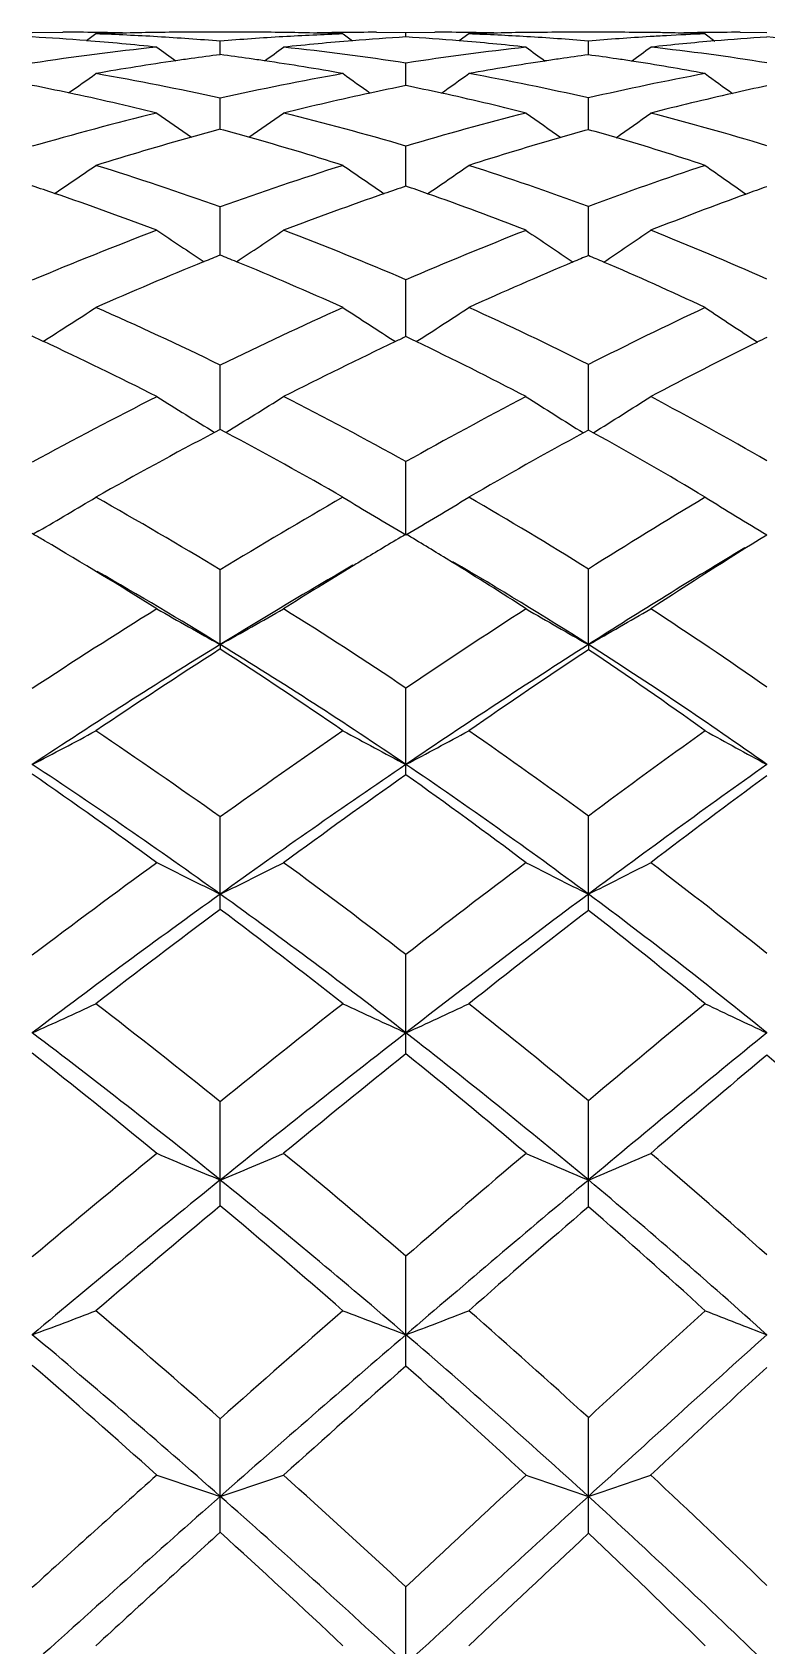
# Model space of a CAD drawing. Header units: millimetres. Extents: x 13495 to 14291, y -4366 to -3315.
# Drawn here: x 13905.293 to 13906.508, y -3553.658 to -3550.988 of the extents above; entities that cross this region are included whole.
import ezdxf

# ---------------------------------------------------------------- set-up
doc = ezdxf.new("R2010")
doc.units = ezdxf.units.MM
doc.header["$LTSCALE"] = 0.1
doc.layers.add('1', color=7, linetype='Continuous')

msp = doc.modelspace()

# ---------------------------------------------------------------- linework, layer by layer
at = {"layer": '1', "color": 7, "linetype": 'Continuous'}
for p, q in [((13905.2932, -3550.9883), (13905.344, -3550.988)), ((13905.3986, -3550.9908), (13905.3829, -3551.002)), ((13905.6539, -3550.988), (13905.5542, -3550.988)), ((13905.8074, -3550.9908), (13905.823, -3551.0021)), ((13905.8629, -3550.988), (13905.9114, -3550.9883)), ((13905.9114, -3550.9883), (13905.9595, -3550.988)), ((13905.9114, -3550.9958), (13905.9114, -3550.9883)), ((13906.0155, -3550.9908), (13905.9998, -3551.0022)), ((13906.2593, -3550.988), (13906.1668, -3550.988)), ((13906.4066, -3550.9908), (13906.4224, -3551.0025)), ((13906.4644, -3550.988), (13906.5084, -3550.9883)), ((13905.6043, -3551.025), (13905.6042, -3551.0028)), ((13906.2134, -3551.0253), (13906.2133, -3551.0027)), ((13905.9115, -3551.0693), (13905.9114, -3551.039)), ((13905.9115, -3551.0763), (13905.9115, -3551.0693)), ((13905.6043, -3551.1487), (13905.6042, -3551.0972)), ((13906.2134, -3551.1492), (13906.2133, -3551.0967)), ((13905.9115, -3551.2426), (13905.9114, -3551.1764)), ((13905.6043, -3551.3491), (13905.6042, -3551.277)), ((13906.2134, -3551.3488), (13906.2133, -3551.2763)), ((13905.6043, -3551.3567), (13905.6043, -3551.3491)), ((13906.2134, -3551.3576), (13906.2134, -3551.3488)), ((13905.9115, -3551.4916), (13905.9114, -3551.3976)), ((13905.6043, -3551.6452), (13905.6042, -3551.5388)), ((13906.2134, -3551.6462), (13906.2133, -3551.5379)), ((13905.6042, -3551.6452), (13905.595, -3551.6502)), ((13905.6135, -3551.6502), (13905.6042, -3551.6452)), ((13905.6135, -3551.6502), (13905.6042, -3551.6452)), ((13906.2133, -3551.6462), (13906.2052, -3551.6507)), ((13906.2215, -3551.6508), (13906.2133, -3551.6462)), ((13906.2215, -3551.6508), (13906.2133, -3551.6462)), ((13905.9115, -3551.8195), (13905.9114, -3551.6984)), ((13905.2949, -3551.8186), (13905.2932, -3551.8176)), ((13905.3041, -3551.8132), (13905.2949, -3551.8186)), ((13905.6043, -3552.0011), (13905.6042, -3551.8774)), ((13905.9885, -3551.8652), (13905.978, -3551.8588)), ((13905.9885, -3551.8653), (13905.978, -3551.8588)), ((13906.2134, -3552.0011), (13906.2133, -3551.8763)), ((13905.6043, -3552.0011), (13905.6042, -3552.0085)), ((13906.2134, -3552.0011), (13906.2133, -3552.0097)), ((13905.9115, -3552.1996), (13905.9114, -3552.0731)), ((13905.6043, -3552.4142), (13905.6042, -3552.2864)), ((13906.2134, -3552.4142), (13906.2133, -3552.285)), ((13905.9115, -3552.6437), (13905.9114, -3552.5141)), ((13905.6043, -3552.8871), (13905.6042, -3552.7576)), ((13906.2134, -3552.8871), (13906.2133, -3552.7561)), ((13905.9115, -3553.1431), (13905.9114, -3553.0131)), ((13905.6043, -3553.4106), (13905.6042, -3553.282)), ((13906.2134, -3553.4106), (13906.2133, -3553.2803)), ((13905.9115, -3553.6882), (13905.9114, -3553.5602))]:
    msp.add_line(p, q, dxfattribs=at)
for centre, radius, start, end in [((13905.0332, -3555.4184), 4.4303, 85.4721, 86.6348), ((13905.344, -3555.4043), 4.4163, 89.2917, 90.0002), ((13905.3442, -3555.3849), 4.3969, 88.6336, 89.2917), ((13905.555, -3555.443), 4.455, 91.3628, 92.0129), ((13905.2434, -3555.4086), 4.4206, 86.6666, 87.9881), ((13905.5546, -3555.4225), 4.4345, 90.7129, 91.3629), ((13905.5543, -3555.398), 4.41, 90.0004, 90.7129), ((13905.2448, -3555.3844), 4.3963, 85.3099, 86.6663), ((13905.9682, -3555.4178), 4.43, 93.3666, 94.7131), ((13905.6539, -3555.2974), 4.3094, 89.2666, 90.0004), ((13905.9633, -3555.3347), 4.3467, 92.0562, 93.3664), ((13905.6543, -3555.2666), 4.2786, 88.6068, 89.2665), ((13905.8634, -3555.3252), 4.3372, 90.7404, 91.3875), ((13905.655, -3555.2389), 4.2509, 87.9462, 88.6067), ((13905.8629, -3555.2904), 4.3023, 90.0005, 90.7405), ((13906.1761, -3555.3804), 4.3926, 93.4541, 94.6101), ((13905.66, -3555.1389), 4.1507, 85.3048, 86.5277), ((13905.9596, -3555.1509), 4.1629, 89.2292, 90.0006), ((13906.1684, -3555.2281), 4.2401, 91.4236, 92.0666), ((13905.8659, -3555.1418), 4.1537, 86.613, 87.9356), ((13905.9601, -3555.1101), 4.122, 88.5684, 89.229), ((13906.1674, -3555.1877), 4.1997, 90.7802, 91.4236), ((13906.1668, -3555.1426), 4.1545, 90.0007, 90.7804), ((13905.8696, -3555.0789), 4.0907, 85.1806, 86.6132), ((13906.5647, -3555.1304), 4.1426, 93.4495, 94.8651), ((13906.2594, -3554.9652), 3.9771, 89.1774, 90.0011), ((13906.5597, -3555.0523), 4.0644, 93.0628, 93.4464), ((13906.26, -3554.9227), 3.9347, 88.7968, 89.1766), ((13906.2604, -3554.9011), 3.9131, 88.5157, 88.7967), ((13906.5566, -3554.9924), 4.0044, 92.1472, 93.0641), ((13906.4655, -3555.0281), 4.04, 91.2013, 91.4719), ((13906.2611, -3554.8745), 3.8865, 87.8549, 88.5161), ((13906.465, -3555.0037), 4.0157, 90.834, 91.2014), ((13906.4645, -3554.9594), 3.9713, 90.001, 90.8349), ((13906.7683, -3555.078), 4.0903, 93.643, 94.8518), ((13906.2698, -3554.7106), 3.7224, 84.9954, 86.3235), ((13905.9897, -3555.6342), 4.6475, 96.0555, 98.6186), ((13905.0346, -3555.4011), 4.4129, 83.9537, 85.4728), ((13912.2595, -3541.6184), 11.5738, 234.26138, 234.45285), ((13906.2018, -3555.631), 4.6445, 97.392, 97.9884), ((13905.0383, -3555.3686), 4.3803, 81.9439, 82.5769), ((13899.4562, -3542.3398), 10.6919, 305.58256, 305.79031), ((13906.1834, -3555.4704), 4.4828, 94.6111, 96.0741), ((13905.2507, -3555.3236), 4.3352, 81.2337, 83.931), ((13906.5975, -3555.4532), 4.4671, 96.2617, 98.8344), ((13905.6646, -3555.0839), 4.0955, 83.7529, 85.3053), ((13913.2882, -3541.1911), 12.165, 233.83938, 234.02258), ((13906.8083, -3555.4474), 4.4619, 97.6625, 98.2672), ((13905.6756, -3554.9895), 4.0004, 81.5992, 82.275), ((13900.0486, -3542.4654), 10.5991, 306.04185, 306.25311), ((13906.7793, -3555.2057), 4.2185, 94.8535, 96.2992), ((13905.8854, -3554.9245), 3.9355, 80.8911, 83.712), ((13906.2174, -3555.7379), 4.7526, 98.3057, 99.9207), ((13906.2071, -3555.6693), 4.6832, 97.988, 98.303), ((13905.0389, -3555.3642), 4.3758, 81.6077, 81.9438), ((13905.0407, -3555.3526), 4.3641, 79.8819, 81.6081), ((13906.8309, -3555.5968), 4.613, 98.5925, 100.1809), ((13906.8148, -3555.4927), 4.5077, 98.2667, 98.5878), ((13905.6797, -3554.9615), 3.9722, 81.2363, 81.5988), ((13905.6848, -3554.9288), 3.9391, 79.4414, 81.2371), ((13904.3831, -3555.6701), 4.6834, 78.0446, 78.7944), ((13899.1343, -3542.2379), 10.817, 305.0945, 305.38825), ((13904.5989, -3555.6291), 4.642, 77.4922, 80.0803), ((13906.6631, -3555.8459), 4.8653, 100.1303, 102.5702), ((13912.6827, -3541.471), 11.7962, 234.3493, 234.61893), ((13906.882, -3555.869), 4.89, 101.4485, 102.1533), ((13905.0471, -3555.3186), 4.3294, 77.6884, 78.4843), ((13899.8109, -3542.4298), 10.6262, 305.42504, 305.72507), ((13905.262, -3555.2556), 4.2663, 77.115, 79.8263), ((13907.2601, -3555.6276), 4.6502, 100.5756, 103.0084), ((13913.7877, -3540.9697), 12.4989, 233.80474, 234.06052), ((13907.4805, -3555.6601), 4.6853, 101.9746, 102.6848), ((13904.3763, -3555.7023), 4.7163, 76.2236, 78.0447), ((13906.9121, -3556.0067), 5.0309, 102.158, 103.8351), ((13905.0499, -3555.306), 4.3166, 75.7796, 77.6887), ((13907.5206, -3555.8356), 4.8652, 102.6918, 104.3301), ((13906.7584, -3556.2528), 5.2833, 103.7867, 106.1012), ((13912.1178, -3541.6948), 11.5182, 234.92825, 235.27647), ((13899.5601, -3542.38), 10.6877, 304.74687, 305.1226), ((13904.5878, -3555.676), 4.6903, 73.6083, 76.1691), ((13907.3933, -3556.1791), 5.2176, 104.2352, 106.4997), ((13913.142, -3541.26), 12.1119, 234.50985, 234.84165), ((13900.1474, -3542.499), 10.6023, 305.20129, 305.58125), ((13905.2777, -3555.1909), 4.1996, 72.9594, 75.6803), ((13907.0202, -3556.4183), 5.4565, 105.5562, 107.2889), ((13906.9782, -3556.2688), 5.3013, 105.0209, 105.5519), ((13904.3656, -3555.7449), 4.7602, 74.3259, 74.9175), ((13907.6189, -3556.2094), 5.2518, 105.5239, 106.0434), ((13905.0537, -3555.2894), 4.2995, 73.7178, 74.3528), ((13904.3578, -3555.7722), 4.7886, 72.3794, 74.3245), ((13907.6723, -3556.3926), 5.4426, 106.0505, 107.7224), ((13905.0602, -3555.2666), 4.2758, 71.6459, 73.7158), ((13899.3209, -3542.3492), 10.7434, 304.01052, 304.45167), ((13903.8441, -3556.2027), 5.2307, 70.3363, 72.7117), ((13907.5637, -3556.7344), 5.7985, 107.63141, 109.75041), ((13912.5251, -3541.5103), 11.7974, 235.28979, 235.6914), ((13899.9571, -3542.4858), 10.6201, 304.33654, 304.78328), ((13904.5736, -3555.7221), 4.7385, 69.7548, 72.2841), ((13908.2128, -3556.648), 5.7318, 108.36833, 110.41655), ((13913.6345, -3540.9803), 12.5242, 234.75187, 235.1308), ((13903.6235, -3556.2481), 5.277, 71.1307, 71.5543), ((13903.5943, -3556.3331), 5.3669, 69.2082, 71.1288), ((13907.864, -3556.9667), 6.0479, 109.19533, 110.87377), ((13907.7981, -3556.7796), 5.8495, 108.81584, 109.18794), ((13904.3461, -3555.8088), 4.827, 70.6259, 71.0774), ((13904.3373, -3555.8333), 4.853, 68.5721, 70.6242), ((13908.5438, -3556.947), 6.0558, 109.98218, 111.58084), ((13908.4631, -3556.7279), 5.8223, 109.61628, 109.97212), ((13907.7733, -3557.3016), 6.4032, 110.80027, 112.78731), ((13911.918, -3541.7484), 11.5209, 236.14293, 236.60955), ((13899.7313, -3542.4221), 10.7159, 303.40477, 303.90674), ((13903.7875, -3556.3559), 5.3941, 66.8115, 69.1304), ((13908.4983, -3557.3969), 6.5332, 111.43965, 113.32548), ((13912.9343, -3541.3003), 12.1193, 235.73144, 236.17491), ((13900.2692, -3542.4695), 10.7157, 303.85438, 304.35658), ((13904.5603, -3555.7579), 4.7767, 65.93, 68.4287), ((13908.0855, -3557.5287), 6.6521, 112.14892, 113.82356), ((13907.9978, -3557.3152), 6.4212, 111.88582, 112.14263), ((13903.5516, -3556.4444), 5.4861, 67.7274, 68.0284), ((13903.5245, -3556.5098), 5.5569, 65.7436, 67.7238), ((13908.8486, -3557.6929), 6.8616, 112.81424, 114.38588), ((13908.7489, -3557.4585), 6.6069, 112.56745, 112.80551), ((13904.3093, -3555.9008), 4.9261, 66.9418, 67.2621), ((13904.3118, -3555.8939), 4.9188, 64.7945, 66.9378), ((13899.5462, -3542.4169), 10.7577, 302.40457, 302.95721), ((13902.8894, -3557.1265), 6.2124, 64.08684, 66.17762), ((13908.8218, -3558.1309), 7.3354, 114.26396, 116.01664), ((13912.2841, -3541.5499), 11.8251, 236.78956, 237.29163), ((13900.1675, -3542.5344), 10.657, 302.72411, 303.28154), ((13903.7246, -3556.4985), 5.55, 63.3574, 65.6201), ((13909.6252, -3558.2787), 7.5551, 115.21518, 116.84638), ((13913.3535, -3541.0419), 12.5081, 236.26239, 236.73654), ((13902.6692, -3557.1648), 6.2511, 64.99834, 65.1803), ((13902.603, -3557.3056), 6.4068, 63.12287, 64.99439), ((13909.1994, -3558.4487), 7.6949, 115.43697, 116.97441), ((13909.0849, -3558.2105), 7.4306, 115.28269, 115.42868), ((13903.4809, -3556.6062), 5.6627, 64.3897, 64.582), ((13903.4538, -3556.6619), 5.7246, 62.3518, 64.386), ((13910.0733, -3558.7077), 8.0475, 116.41739, 117.82922), ((13909.9459, -3558.4543), 7.7639, 116.27952, 116.4072), ((13909.1903, -3558.8716), 8.1627, 116.88253, 118.51716), ((13911.6713, -3541.7415), 11.6234, 237.92761, 238.48196), ((13899.972, -3542.4528), 10.7897, 301.52395, 302.12119), ((13902.7689, -3557.3688), 6.483, 61.00443, 63.02976), ((13910.1301, -3559.262), 8.6605, 117.65583, 119.15128), ((13912.6513, -3541.3129), 12.183, 237.52688, 238.05461), ((13900.5479, -3542.5572), 10.7184, 301.96082, 302.56084), ((13903.6664, -3556.6128), 5.6782, 59.9651, 62.1788), ((13909.5712, -3559.1659), 8.5028, 117.8813, 119.38945), ((13902.4625, -3557.5763), 6.7118, 60.10919, 62.00032), ((13910.5914, -3559.671), 9.1413, 118.67343, 120.03747), ((13903.3753, -3556.806), 5.8888, 59.01865, 61.09669), ((13899.7922, -3542.3824), 10.9234, 300.3041, 300.87981), ((13901.6415, -3558.4284), 7.6562, 58.83029, 60.61259), ((13910.6594, -3560.1971), 9.7351, 119.89488, 121.28368), ((13911.9926, -3541.5142), 11.9658, 238.87478, 239.45564), ((13900.4343, -3542.5395), 10.7759, 300.54962, 301.194), ((13902.645, -3557.5876), 6.7344, 58.0041, 59.96773), ((13911.8377, -3560.8009), 10.549, 120.98699, 122.21949), ((13913.0177, -3541.0257), 12.6046, 238.36528, 238.90829), ((13901.4143, -3558.4774), 7.7071, 59.60635, 59.76805), ((13911.0325, -3560.4289), 10.0182, 120.74201, 121.19021), ((13902.3645, -3557.7459), 6.9077, 58.45827, 59.10431), ((13912.4972, -3561.4518), 11.3419, 121.87169, 123.02101), ((13901.3017, -3558.6686), 7.929, 58.03406, 59.60306), ((13912.1636, -3561.3435), 11.0763, 120.91953, 122.49281), ((13901.4748, -3558.7176), 7.8844, 58.41579, 60.13522), ((13910.9228, -3560.6493), 10.1527, 120.14854, 121.59077), ((13911.2382, -3560.767), 10.414, 121.32353, 122.06829), ((13911.1064, -3560.5512), 10.1612, 121.18954, 121.32138), ((13902.3126, -3557.8299), 7.0065, 57.1783, 58.35548), ((13902.4908, -3557.8496), 6.9328, 57.5228, 59.69459), ((13911.2351, -3561.1318), 10.8329, 121.96993, 123.26467), ((13911.3791, -3541.6299), 11.8706, 240.30915, 240.89025), ((13900.2523, -3542.3899), 11.0008, 299.11121, 299.7378), ((13901.4507, -3558.7384), 8.0202, 56.20785, 57.9303), ((13912.6519, -3562.0817), 12.0667, 122.82814, 123.95891), ((13912.3306, -3541.2002), 12.4129, 239.92586, 240.47476), ((13900.8735, -3542.5754), 10.8333, 299.53269, 300.16083), ((13902.5392, -3557.7552), 6.9326, 55.07145, 56.98489), ((13911.3946, -3561.4154), 11.0525, 121.59352, 123.5065), ((13911.718, -3561.521), 11.3078, 122.72921, 123.97681), ((13901.0881, -3559.0051), 8.3275, 55.47932, 57.15887), ((13901.3153, -3558.9751), 8.1873, 55.84885, 58.40894), ((13912.9062, -3562.5082), 12.4576, 122.49616, 124.15819), ((13913.3091, -3562.6863), 12.8195, 123.6085, 124.67665), ((13902.1927, -3558.0091), 7.2221, 54.30471, 56.17116), ((13902.399, -3557.9905), 7.1009, 54.63765, 57.50811), ((13900.0411, -3542.1487), 11.3405, 297.58939, 298.19138), ((13899.9922, -3560.1667), 9.6744, 54.54343, 56.02528), ((13913.4499, -3563.2546), 13.4854, 124.5223, 125.57652), ((13911.676, -3541.3016), 12.3287, 241.57441, 242.12343), ((13900.7203, -3542.3875), 11.1007, 297.88144, 298.49056), ((13901.2663, -3559.0095), 8.3482, 53.65932, 55.32701), ((13915.5284, -3564.8391), 15.6325, 125.69802, 126.57512), ((13912.6684, -3540.8041), 12.9538, 241.09243, 241.60654), ((13899.8758, -3560.3862), 9.8168, 54.30016, 56.50568), ((13913.7116, -3563.6965), 13.8931, 124.15497, 125.70041), ((13904.1945, -3552.1999), 1.717, 359.4411, 0.0078), ((13901.1403, -3559.2338), 8.4997, 53.3543, 55.85131), ((13916.0157, -3565.5886), 16.421, 125.37721, 126.6504), ((13899.6032, -3560.4484), 10.0077, 53.90225, 55.34999), ((13914.1623, -3563.9084), 14.3099, 125.21049, 126.20835), ((13900.897, -3559.2793), 8.6617, 52.99607, 54.62572), ((13916.6437, -3565.9634), 17.0777, 126.4043, 127.20881), ((13914.2932, -3564.4219), 14.9255, 126.09877, 127.08458), ((13911.0662, -3541.2868), 12.3955, 243.31444, 243.85578), ((13900.5431, -3542.1036), 11.4858, 296.14534, 296.7291), ((13899.739, -3560.5174), 10.107, 52.35923, 53.79423), ((13916.7999, -3566.5447), 17.76, 127.00585, 127.81339), ((13911.9909, -3540.8419), 12.9343, 242.95711, 243.46918), ((13901.171, -3542.3176), 11.2857, 296.53822, 297.1243), ((13901.1246, -3559.2008), 8.5862, 51.16842, 52.79471), ((13914.4758, -3564.7615), 15.204, 125.69709, 127.15388), ((13900.0935, -3552.4139), 5.5108, 359.7337, 359.9972), ((13899.5967, -3560.7757), 10.296, 52.1694, 54.30367), ((13917.181, -3567.1544), 18.3729, 126.65126, 127.83404), ((13903.0893, -3552.4139), 3.1242, 359.504, 359.9951), ((13900.975, -3559.4547), 8.7756, 50.90797, 53.34933), ((13914.9489, -3564.975), 15.6353, 126.70302, 127.64891), ((13899.2995, -3560.8605), 10.5197, 51.7831, 53.178), ((13917.8529, -3567.5426), 19.0667, 127.62331, 128.3776), ((13900.7079, -3559.5241), 8.9711, 50.56327, 52.14374), ((13900.3336, -3541.6703), 12.0421, 294.32167, 294.87275), ((13897.792, -3562.4559), 12.4534, 51.1475, 52.35242), ((13917.9582, -3568.0268), 19.641, 128.21734, 128.97551), ((13911.3499, -3540.7568), 13.0719, 244.91211, 245.41519), ((13901.015, -3541.9434), 11.7675, 294.58915, 295.14738), ((13899.5089, -3560.8121), 10.4809, 50.2317, 51.62451), ((13922.4398, -3572.0885), 25.2397, 129.43754, 130.00795), ((13912.3087, -3540.2382), 13.6944, 244.47007, 244.94209), ((13897.6813, -3562.6921), 12.6061, 51.06, 52.85513), ((13918.3496, -3568.6604), 20.279, 127.83179, 128.93921), ((13898.9425, -3552.6447), 6.969, 359.72247, 0.00841), ((13899.3821, -3561.0528), 10.6464, 50.08458, 52.17177), ((13923.4386, -3573.4756), 26.8439, 129.10077, 129.91731), ((13897.3239, -3562.8129), 12.8933, 50.64774, 51.82286), ((13919.0934, -3569.0995), 21.0574, 128.75564, 129.46525), ((13899.0686, -3561.1508), 10.8906, 49.71579, 51.07351), ((13924.7399, -3574.4196), 28.372, 129.98491, 130.49282), ((13900.6155, -3559.6333), 9.1142, 48.16173, 49.71668), ((13919.1691, -3569.5128), 21.5578, 129.35269, 130.06502), ((13910.7563, -3540.4827), 13.4317, 246.95982, 247.44515), ((13900.831, -3541.395), 12.444, 292.55556, 293.07898), ((13897.502, -3562.8119), 12.9126, 49.36335, 50.53638), ((13924.5045, -3574.5443), 28.4481, 130.28496, 130.81197), ((13911.6546, -3540.0067), 13.9825, 246.63926, 247.09907), ((13901.4657, -3541.652), 12.1971, 292.90812, 293.43449), ((13899.3595, -3560.9912), 10.7141, 48.14512, 49.50916), ((13919.4022, -3569.9646), 21.9551, 128.93685, 129.98825), ((13890.2057, -3552.887), 15.3986, 359.8407, 359.99984), ((13897.3507, -3563.1024), 13.1329, 49.31809, 51.06303), ((13925.2341, -3575.6212), 29.6416, 129.9179, 130.68314), ((13897.7931, -3552.8871), 8.4204, 359.69788, 359.99985), ((13899.1992, -3561.2702), 10.9305, 48.03238, 50.08069), ((13920.1415, -3570.3669), 22.702, 129.81799, 130.49716), ((13896.957, -3563.2569), 13.4693, 48.92278, 50.05926), ((13926.5463, -3576.5225), 31.1443, 130.75788, 131.24003), ((13898.8514, -3561.4012), 11.2221, 47.68213, 49.00287), ((13900.612, -3540.5793), 13.4077, 290.43529, 290.9163), ((13894.7913, -3565.5245), 16.3339, 48.54811, 49.50365), ((13926.2056, -3576.5053), 31.0441, 131.07702, 131.57624), ((13911.0396, -3539.5471), 14.531, 248.8951, 249.3347), ((13901.2953, -3540.9068), 13.0782, 290.66896, 291.15681), ((13897.2574, -3563.094), 13.286, 47.61665, 48.7611), ((13939.291, -3589.2206), 48.845, 132.31765, 132.62499), ((13911.9662, -3538.9832), 15.1753, 248.50865, 248.92197), ((13894.6875, -3565.7907), 16.5059, 48.59411, 50.01816), ((13926.9622, -3577.6326), 32.2934, 130.68176, 131.4045), ((13890.5653, -3553.1449), 15.3462, 359.81294, 0.0067), ((13897.1296, -3563.3603), 13.4727, 47.6047, 49.32018), ((13942.5688, -3593.2306), 53.9198, 131.97256, 132.39582), ((13894.2109, -3565.9894), 16.9276, 48.17417, 49.104), ((13928.4014, -3578.6311), 33.9528, 131.48239, 131.93983), ((13896.7223, -3563.5245), 13.8253, 47.2308, 48.34333), ((13946.6975, -3596.7104), 59.2331, 132.725824, 132.979147), ((13928.0262, -3578.5473), 33.7799, 131.82599, 132.29704), ((13910.4735, -3538.7328), 15.4644, 251.23754, 251.64746), ((13901.0938, -3539.8143), 14.3249, 288.35277, 288.79492), ((13894.5136, -3565.836), 16.7512, 47.12378, 48.0612), ((13943.4139, -3593.7029), 54.9352, 132.76938, 133.05251), ((13911.3476, -3538.1938), 16.0596, 250.96679, 251.35579), ((13901.7345, -3540.1408), 14.0053, 288.65101, 289.09638), ((13897.1483, -3563.2146), 13.4486, 45.89349, 47.02194), ((13928.4291, -3579.2976), 34.5124, 131.403, 132.09513), ((13876.1838, -3553.4108), 29.4205, 359.88475, 0.00036), ((13894.3428, -3566.1827), 17.0278, 47.20326, 48.59658), ((13945.7627, -3596.7285), 58.6565, 132.396122, 132.796762), ((13890.3781, -3553.4108), 15.8354, 359.77969, 0.0008), ((13896.9711, -3563.5329), 13.707, 45.90787, 47.60163), ((13929.7578, -3580.1378), 35.9801, 132.16781, 132.61124), ((13893.8092, -3566.436), 17.5282, 46.80358, 47.7077), ((13949.6, -3599.8116), 63.4806, 133.114885, 133.359937), ((13896.513, -3563.745), 14.1293, 45.55558, 46.64327)]:
    msp.add_arc(centre, radius, start, end, dxfattribs=at)

doc.saveas('drawing.dxf')
